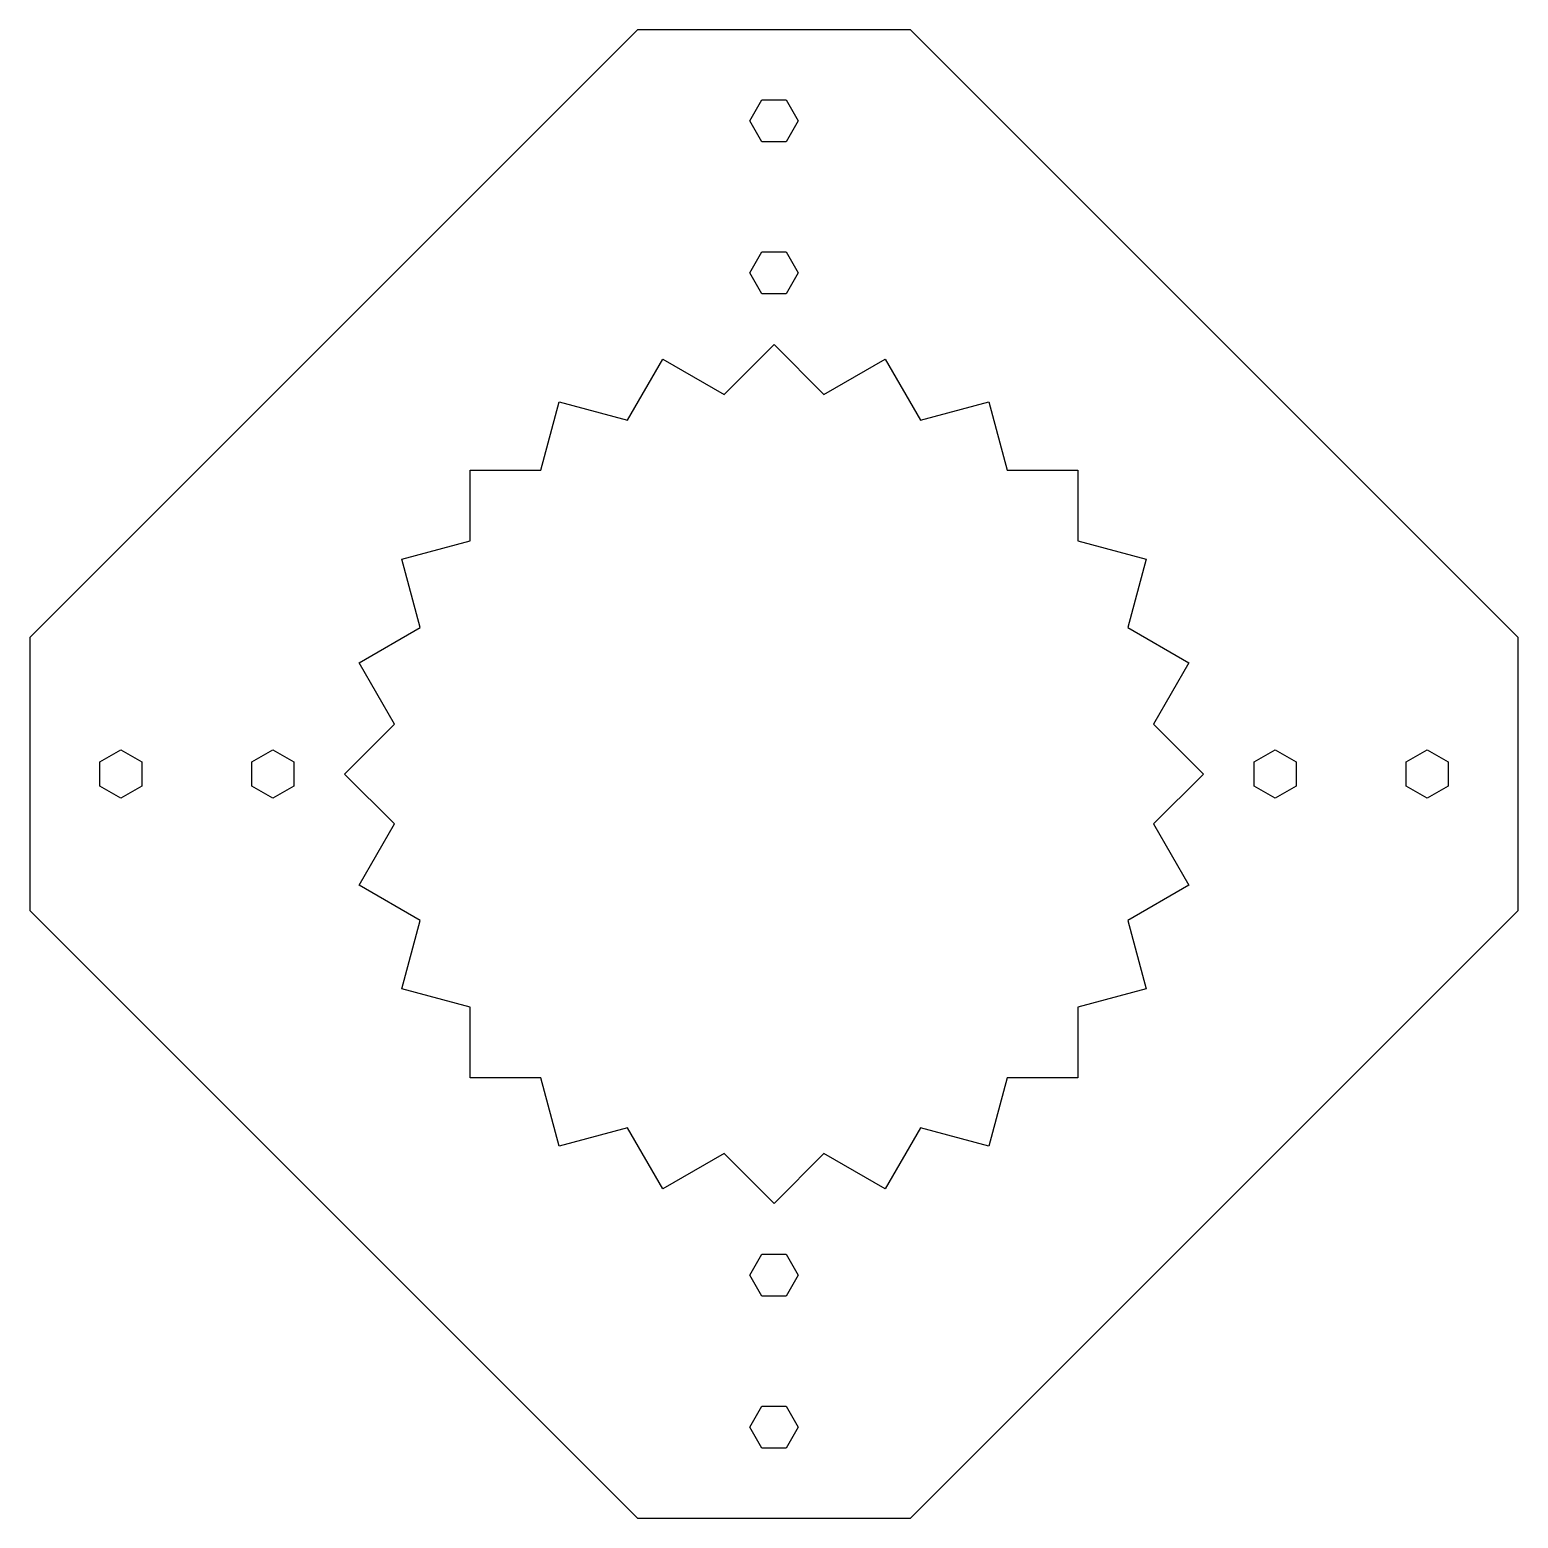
# Model space of a CAD drawing. Header units: metres. Extents: x -49 to 49, y -49 to 49.
import ezdxf

# ---------------------------------------------------------------- set-up
doc = ezdxf.new("R2010")
doc.units = ezdxf.units.M

msp = doc.modelspace()

# ---------------------------------------------------------------- linework, layer by layer
for p, q in [((-8.98276, 49), (-49, 8.98276)), ((8.98276, 49), (-8.98276, 49)), ((49, 8.98276), (8.98276, 49)), ((-1.59999, 43), (-0.799988, 44.3856)), ((-0.799988, 44.3856), (0.799988, 44.3856)), ((0.799988, 44.3856), (1.59999, 43)), ((-0.799988, 41.6143), (-1.59999, 43)), ((1.59999, 43), (0.799988, 41.6143)), ((0.799988, 41.6143), (-0.799988, 41.6143)), ((-1.59999, 33), (-0.799988, 34.3856)), ((-0.799988, 34.3856), (0.799988, 34.3856)), ((0.799988, 34.3856), (1.59999, 33)), ((-0.799988, 31.6143), (-1.59999, 33)), ((1.59999, 33), (0.799988, 31.6143)), ((0.799988, 31.6143), (-0.799988, 31.6143)), ((-3.29048, 24.9938), (0, 28.2843)), ((0, 28.2843), (3.29048, 24.9938)), ((-9.64723, 23.2905), (-7.3205, 27.3205)), ((-7.3205, 27.3205), (-3.29048, 24.9938)), ((3.29048, 24.9938), (7.3205, 27.3205)), ((7.3205, 27.3205), (9.64723, 23.2905)), ((-15.3465, 20), (-14.1421, 24.4949)), ((-14.1421, 24.4949), (-9.64723, 23.2905)), ((9.64723, 23.2905), (14.1421, 24.4949)), ((14.1421, 24.4949), (15.3465, 20)), ((-20, 15.3465), (-20, 20)), ((-20, 20), (-15.3465, 20)), ((15.3465, 20), (20, 20)), ((20, 20), (20, 15.3465)), ((-24.4949, 14.1421), (-20, 15.3465)), ((20, 15.3465), (24.4949, 14.1421)), ((-23.2905, 9.64723), (-24.4949, 14.1421)), ((24.4949, 14.1421), (23.2905, 9.64723)), ((-49, 8.98276), (-49, -8.98276)), ((-27.3205, 7.3205), (-23.2905, 9.64723)), ((23.2905, 9.64723), (27.3205, 7.3205)), ((49, -8.98276), (49, 8.98276)), ((-24.9938, 3.29048), (-27.3205, 7.3205)), ((27.3205, 7.3205), (24.9938, 3.29048)), ((-28.2843, 0), (-24.9938, 3.29048)), ((24.9938, 3.29048), (28.2843, 0)), ((-44.3856, 0.799988), (-43, 1.59999)), ((-43, 1.59999), (-41.6143, 0.799988)), ((-34.3856, 0.799988), (-33, 1.59999)), ((-33, 1.59999), (-31.6143, 0.799988)), ((31.6143, 0.799988), (33, 1.59999)), ((33, 1.59999), (34.3856, 0.799988)), ((41.6143, 0.799988), (43, 1.59999)), ((43, 1.59999), (44.3856, 0.799988)), ((-44.3856, -0.799988), (-44.3856, 0.799988)), ((-41.6143, 0.799988), (-41.6143, -0.799988)), ((-34.3856, -0.799988), (-34.3856, 0.799988)), ((-31.6143, 0.799988), (-31.6143, -0.799988)), ((-24.9938, -3.29048), (-28.2843, 0)), ((28.2843, 0), (24.9938, -3.29048)), ((31.6143, -0.799988), (31.6143, 0.799988)), ((34.3856, 0.799988), (34.3856, -0.799988)), ((41.6143, -0.799988), (41.6143, 0.799988)), ((44.3856, 0.799988), (44.3856, -0.799988)), ((-43, -1.59999), (-44.3856, -0.799988)), ((-41.6143, -0.799988), (-43, -1.59999)), ((-33, -1.59999), (-34.3856, -0.799988)), ((-31.6143, -0.799988), (-33, -1.59999)), ((33, -1.59999), (31.6143, -0.799988)), ((34.3856, -0.799988), (33, -1.59999)), ((43, -1.59999), (41.6143, -0.799988)), ((44.3856, -0.799988), (43, -1.59999)), ((-27.3205, -7.3205), (-24.9938, -3.29048)), ((24.9938, -3.29048), (27.3205, -7.3205)), ((-23.2905, -9.64723), (-27.3205, -7.3205)), ((27.3205, -7.3205), (23.2905, -9.64723)), ((-49, -8.98276), (-8.98276, -49)), ((-24.4949, -14.1421), (-23.2905, -9.64723)), ((8.98276, -49), (49, -8.98276)), ((23.2905, -9.64723), (24.4949, -14.1421)), ((-20, -15.3465), (-24.4949, -14.1421)), ((24.4949, -14.1421), (20, -15.3465)), ((-20, -20), (-20, -15.3465)), ((20, -15.3465), (20, -20)), ((-15.3465, -20), (-20, -20)), ((-14.1421, -24.4949), (-15.3465, -20)), ((15.3465, -20), (14.1421, -24.4949)), ((20, -20), (15.3465, -20)), ((-9.64723, -23.2905), (-14.1421, -24.4949)), ((-7.3205, -27.3205), (-9.64723, -23.2905)), ((9.64723, -23.2905), (7.3205, -27.3205)), ((14.1421, -24.4949), (9.64723, -23.2905)), ((-3.29048, -24.9938), (-7.3205, -27.3205)), ((0, -28.2843), (-3.29048, -24.9938)), ((3.29048, -24.9938), (0, -28.2843)), ((7.3205, -27.3205), (3.29048, -24.9938)), ((-1.59999, -33), (-0.799988, -31.6143)), ((-0.799988, -31.6143), (0.799988, -31.6143)), ((0.799988, -31.6143), (1.59999, -33)), ((-0.799988, -34.3856), (-1.59999, -33)), ((1.59999, -33), (0.799988, -34.3856)), ((0.799988, -34.3856), (-0.799988, -34.3856)), ((-1.59999, -43), (-0.799988, -41.6143)), ((-0.799988, -41.6143), (0.799988, -41.6143)), ((0.799988, -41.6143), (1.59999, -43)), ((-0.799988, -44.3856), (-1.59999, -43)), ((1.59999, -43), (0.799988, -44.3856)), ((0.799988, -44.3856), (-0.799988, -44.3856)), ((-8.98276, -49), (8.98276, -49))]:
    msp.add_line(p, q)

doc.saveas('drawing.dxf')
